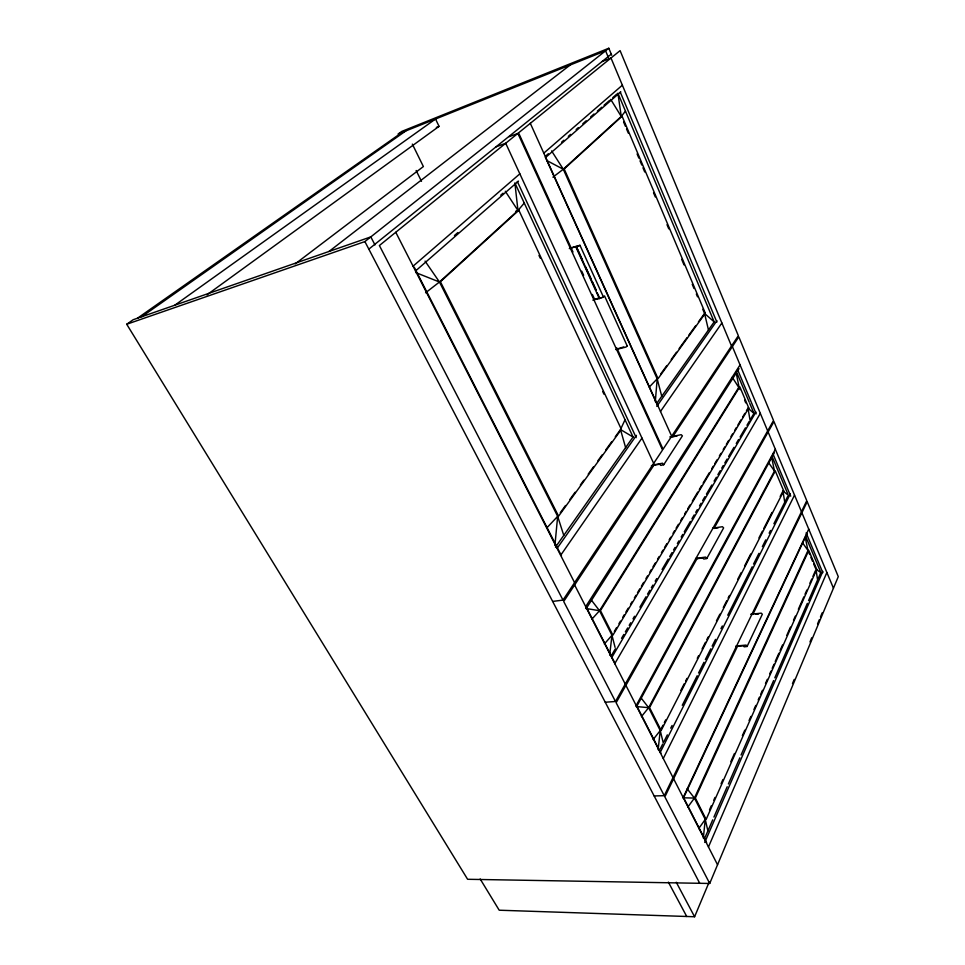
<?xml version="1.0" encoding="UTF-8"?>
<svg xmlns="http://www.w3.org/2000/svg" width="965" height="965" viewBox="0 0 965 965"><rect width="100%" height="100%" fill="white"/><g stroke="black" fill="none" stroke-linecap="round" stroke-linejoin="round"><path stroke-width="1.45" d="M655.307 401.657L657.189 378.859L563.295 169.249L551.594 150.914M554.911 545.43L557.661 516.347L439.461 282.009L425.07 261.105M695.934 558.844L702.809 557.891L703.775 559.061L706.754 558.554L723.617 527.915L722.459 526.709L712.616 528.205M703.328 838.066L705.258 819.43L694.438 798.067L687.164 788.767M658.142 749.648L660.241 730.565L662.991 725.222M609.663 655.102L611.979 635.284L599.53 610.712L591.304 600.013M626.961 346.001L626.044 347.038L615.851 349.571M570.026 248.222L579.953 245.267L603.511 297.184L592.848 300.151M669.831 436.952L681.206 434.684L682.4 435.866L663.703 464.756L662.545 463.212L652.364 465.118M603.306 296.894L604.548 295.929L627.238 346.037M599.422 298.764L575.864 246.98L576.298 246.449L569.278 248.608M706.814 558.433L705.644 557.082L695.572 558.482M750.674 614.295L761.216 613.149L762.326 614.235L747.103 646.466L746.138 645.078L736.102 646.019M663.739 464.696L660.796 465.444L659.686 464.201L651.351 465.769M480.172 878.97L499.207 910.212L694.595 916.75L709.166 882.046M792.494 683.57L794.243 679.408M809.985 641.942L811.722 637.769M817.56 623.897L819.309 619.735M820.467 616.949L822.216 612.787M374.975 244.917L370.813 236.895L133.158 319.729L126.717 324.252L467.615 879.284L709.709 883.47L838.283 576.636L807.21 501.716L752.809 614.536M708.455 846.981L826.884 572.486M704.727 842.433L822.843 571.352M704.559 838.537L712.725 819.84M713.931 817.078L727.188 786.752M728.394 783.99L739.841 757.79M741.048 755.04L773.604 680.578M774.811 677.816L807.355 603.366M808.561 600.604L817.596 579.929L815.992 569.447L820.841 572.51L818.139 578.686M709.516 809.816L711.338 805.691M713.774 800.202L714.993 797.452M721.072 783.713L722.906 779.599M730.807 761.735L734.462 753.496M742.375 735.644L744.799 730.155M749.057 720.529L750.891 716.416M753.93 709.552L755.752 705.427M758.188 699.939L759.407 697.188M760.625 694.438L762.447 690.313M765.486 683.449L767.32 679.336M769.744 673.835L770.963 671.085M772.181 668.347L774.014 664.222M775.221 661.471L778.876 653.233M780.094 650.482L782.531 644.994M786.789 635.38L790.432 627.141M793.483 620.266L795.305 616.153M798.345 609.277L803.821 596.925M805.039 594.175L806.861 590.049M809.912 583.186L811.734 579.06M812.952 576.322L815.389 570.822M687.719 807.21L694.438 798.067L808.007 550.508L805.268 537.589M625.03 419.739L620.495 429.546L615.26 436.783M683.196 797.524L808.742 529.11M683.413 798.151L807.005 533.669M737.755 645.754L664.873 796.873L709.709 883.47M654.137 795.944L664.258 795.691L806.788 500.702L773.966 421.584L714.329 527.831M663.269 758.514L794.533 495.129M660.132 752.567L790.323 493.911M660.156 749.13L662.641 744.196M663.944 741.615L667.334 734.884M670.723 728.165L672.086 725.475M682.267 705.306L697.2 675.717M698.551 673.027L703.992 662.267M705.343 659.577L710.771 648.818M712.134 646.128L715.523 639.397M720.952 628.649L722.315 625.959M727.743 615.2L752.181 566.781M753.532 564.091L758.96 553.331M762.362 546.612L765.752 539.881M769.141 533.163L770.504 530.473M773.894 523.742L784.75 502.222L782.941 491.076L788.321 495.166M785.353 501.052L787.73 496.336M664.354 722.544L665.729 719.866M680.808 690.433L684.233 683.739M685.608 681.061L686.984 678.383M697.261 658.323L698.636 655.645M702.062 648.95L705.487 642.256M706.85 639.59L708.226 636.912M716.452 620.857L719.878 614.162M723.304 607.48L726.729 600.785M728.105 598.107L729.48 595.429M737.694 579.374L741.132 572.691M744.558 565.997L750.722 553.958M758.948 537.903L762.374 531.208M763.749 528.531L771.976 512.475M780.19 496.42L782.941 491.076M641.423 716.597L648.649 707.683L774.497 471.053L771.493 456.614M636.188 705.499L775.365 449.304M636.659 706.573L774.316 452.766M605.248 702.231L615.477 701.483L773.52 420.511L738.816 336.857L672.605 436.916M697.381 558.023L616.14 702.749L664.258 795.691M614.802 663.63L760.336 413.382M611.689 657.648L755.933 412.055M611.943 654.632L615.417 648.733M621.532 638.335L623.836 634.439M625.356 631.846L627.66 627.95M629.18 625.344L630.712 622.751M633.004 618.855L634.536 616.249M639.892 607.154L646.007 596.768M647.539 594.163L649.831 590.266M651.363 587.673L652.895 585.067M655.187 581.171L656.719 578.578M662.074 569.483L668.19 559.085M669.722 556.491L672.014 552.595M673.546 549.99L675.078 547.396M677.37 543.5L678.902 540.895M681.194 536.998L682.725 534.405M684.257 531.799L690.373 521.414M691.905 518.808L694.197 514.912M695.729 512.319L697.249 509.713M699.553 505.817L701.073 503.223M702.604 500.618L704.896 496.722M706.428 494.128L711.784 485.033M714.076 481.137L716.38 477.241M717.9 474.635L720.204 470.739M721.724 468.146L723.255 465.54M724.787 462.947L727.079 459.05M728.611 456.445L733.967 447.362M736.259 443.454L738.551 439.558M740.083 436.964L745.438 427.869M746.97 425.276L749.262 421.367M750.686 418.967L753.954 413.406L749.733 403.394M614.307 631.412L616.623 627.552M618.939 623.679L620.483 621.098M622.799 617.226L624.343 614.645M625.887 612.063L628.215 608.191M630.531 604.319L632.075 601.738M634.391 597.866L635.935 595.284M637.479 592.703L639.807 588.831M641.351 586.25L643.667 582.378M645.983 578.505L647.527 575.924M649.843 572.052L651.387 569.483M652.943 566.901L655.259 563.029M657.575 559.157L659.119 556.576M661.435 552.704L662.979 550.122M664.523 547.541L666.851 543.669M669.167 539.797L670.711 537.216M673.027 533.343L674.571 530.762M676.115 528.181L678.431 524.309M680.759 520.437L682.303 517.855M684.619 513.983L686.163 511.414M687.707 508.832L690.023 504.96M692.339 501.088L697.755 492.054M699.299 489.472L701.615 485.6M703.159 483.019L709.347 472.693M711.663 468.821L713.207 466.24M714.751 463.658L717.067 459.786M719.383 455.914L720.939 453.345M723.255 449.473L724.799 446.892M726.343 444.31L728.659 440.438M730.975 436.566L732.519 433.985M734.848 430.113L736.392 427.531M737.936 424.95L741.024 419.787M742.568 417.206L744.884 413.334M746.44 410.752L747.984 408.171L753.954 413.406M591.738 619.349L599.53 610.712L739.045 386.977L736.102 372.466M586.443 608.24L739.045 368.642M585.695 606.647L740.058 364.891M654.342 464.515L563.705 601.485L615.477 701.483M552.643 601.424L562.993 600.097L662.545 449.992L517.867 133.411L508.205 137.042L368.835 249.139M560.641 555.321L641.99 438.11M660.494 411.452L721.88 322.998M557.07 548.422L636.442 435.36M656.803 406.362L716.935 320.718M555.466 547.167L633.064 437.012L514.876 182.892L517.964 210.527L439.461 282.009L425.589 292.781M656.658 403.515L714.172 321.888L617.902 93.159M698.66 828.621L705.258 819.43L707.9 830.865M560.279 512.729L565.526 505.491M569.881 499.46L575.116 492.234M580.351 484.997L583.849 480.172M588.216 474.153L593.451 466.915M597.805 460.884L602.172 454.865M605.67 450.04L611.774 441.608M660.699 374.022L666.839 365.542M671.23 359.475L676.489 352.213M679.119 348.582L687.008 337.678M688.769 335.253L695.777 325.567M698.407 321.924L704.547 313.444L702.785 309.282M625.465 111.12L621.255 116.476L563.295 169.249L552.921 177.162M653.148 739.552L660.241 730.565L648.649 707.683L640.832 697.611M524.248 203.036L517.964 210.527L505.298 191.239M579.953 245.375L575.912 247.004M604.331 644.005L611.979 635.284L615.079 647.382M547.034 527.662L557.661 516.347L563.765 535.37M649.3 387.025L657.189 378.859L661.761 396.277M747.103 646.466L744.16 646.84L743.231 645.73L735.764 646.429M518.856 210.225L440.402 281.72L558.59 516.178L621.376 429.365L518.856 210.225L515.648 211.311M454.455 235.52L457.844 232.565M500.775 195.171L503.042 193.205M546.166 155.642L548.337 153.749M561.63 142.169L563.862 140.227M568.325 136.342L570.556 134.4M576.141 129.539L578.373 127.597M582.836 123.701L586.189 120.794M590.652 116.898L593.994 113.991M597.347 111.072L601.81 107.187M604.042 105.233L609.615 100.384M612.787 97.622L616.876 94.051M415.481 271.02L518.519 181.094M545.768 157.319L620.797 91.832M413.068 266.171L519.846 173.833M543.79 153.133L622.365 85.185M517.867 133.411L379.39 245.532L562.993 600.097M508.917 136.475L611.267 54.149M126.717 324.252L364.891 241.588L608.806 48.25L611.714 55.198M329.017 251.455L570.146 65.017M295.194 263.891L423.382 166.559L412.344 144.111M206.896 294.856L439.051 126.355L435.529 119.009L174.786 305.217M141.734 316.737L405.867 130.902M137.44 318.245L401.983 132.47M623.752 346.93L616.225 349.294M608.806 48.25L401.898 131.361L398.111 134.014L605.574 50.807L608.493 57.767M602.088 61.531L610.99 58.009L731.518 346.013M436.361 127.416L439.051 126.355M495.962 146.885L505.708 143.254L653.667 463.381M594.512 299.343L600.302 297.727M594.307 299.572L601.557 297.558M672.967 436.771L677.044 435.951M713.774 528.446L718.213 527.771M755.535 614.15L758.55 614.005M682.906 797.802L694.438 798.067M635.983 706.501L648.649 707.683M585.634 608.42L599.53 610.712M415.879 272.625L439.461 282.009M546.733 160.504L563.295 169.249M633.064 437.012L620.495 429.546L625.61 447.591M714.172 321.888L704.547 313.444L708.467 329.982M802.518 542.752L808.007 550.508L809.719 554.573M768.779 462.911L774.497 471.053M732.242 377.219L740.155 389.631M610.736 99.407L621.255 116.476L618.119 94.618M668.371 882.119L686.73 916.485M676.272 882.251L694.595 916.75M364.891 241.588L699.722 883.289M395.771 232.276L574.585 582.619M585.996 606.527L615.32 663.944M636.393 705.234L660.904 753.207M683.341 797.162L706.621 842.735M574.621 584.971L625.26 684.101M625.899 685.367L673.003 777.585M673.606 778.755L717.55 864.773M414.226 267.221L561.461 555.816M416.144 170.503L421.488 181.311M538.977 255.423L540.255 258.137M602.667 391.452L603.945 394.178M517.3 181.444L636.2 437.652M576.913 247.812L582.498 260.08M585.586 266.883L591.171 279.138M592.401 281.864L596.117 290.031M576.189 246.558L596.02 290.151M597.263 292.877L599.735 298.318M572.981 251.998L518.567 132.844L620.097 50.638L738.346 335.711L663.064 449.22L616.78 347.87M581.738 271.165L583.62 275.278M592.377 294.458L594.259 298.559M530.316 123.327L671.676 436.228M545.261 157.006L657.611 405.638M744.63 400.222L745.74 402.875M810.853 557.275L812.566 561.341M813.712 564.043L815.425 568.096M623.607 122.024L625.368 126.186M626.538 128.96L628.299 133.122M637.093 153.93L638.854 158.091M640.024 160.866L641.785 165.027M642.955 167.801L644.716 171.963M653.522 192.771L655.283 196.932M667.008 224.676L668.769 228.838M681.676 259.356L684.016 264.905M692.231 284.325L693.992 288.487M696.332 294.036L697.514 296.81M737.586 369.607L756.162 413.864M772.82 453.55L790.709 496.167M806.125 532.885L822.819 572.667M620.29 92.158L716.874 322.093M737.127 373.407L749.214 402.14M772.615 457.808L787.766 493.827M805.968 537.155L820.841 572.51M732.387 346.568L767.67 430.921M768.128 432.006L801.469 511.703M801.891 512.741L833.446 588.18M660.241 730.565L663.269 742.953M747.984 408.171L750.022 420.077M816.752 569.35L706.151 819.418L695.343 798.043L808.779 550.412L816.752 569.35M783.713 490.944L661.158 730.517L649.566 707.622L775.269 470.92L783.713 490.944M748.768 408.014L612.908 635.187L600.459 610.604L739.829 386.808L748.768 408.014M705.343 313.251L658.034 378.666L564.163 168.947L622.075 116.186L705.343 313.251"/></g></svg>
